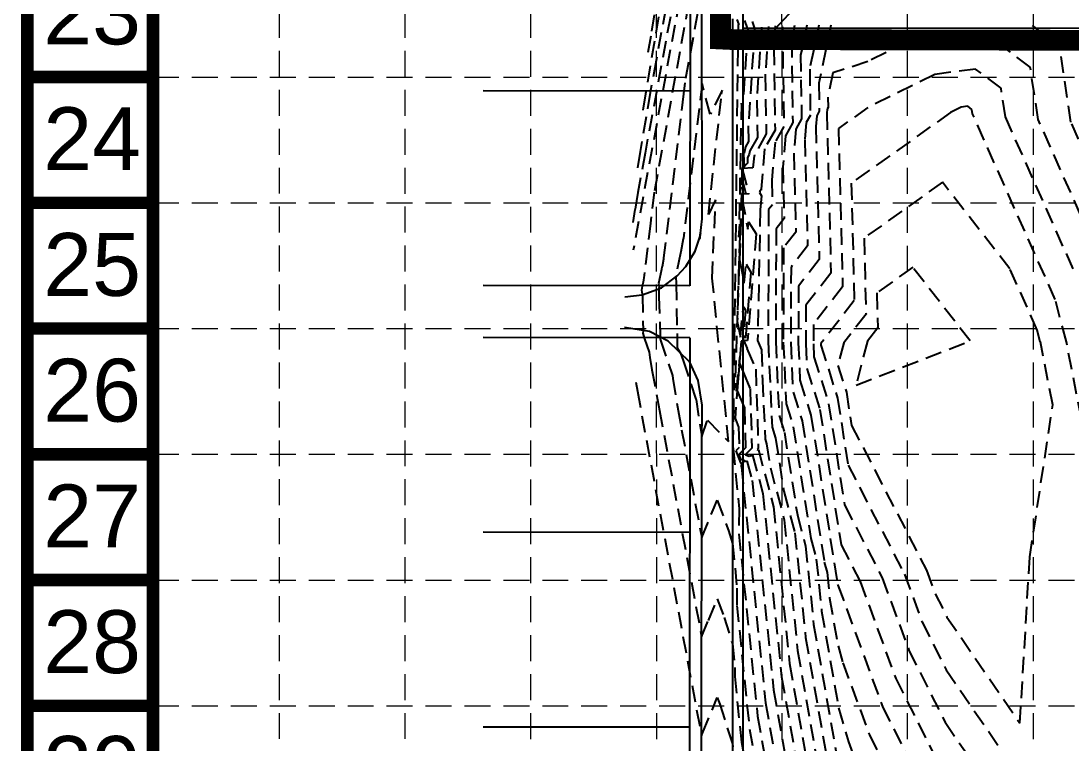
# Model space of a CAD drawing. Header units: feet. Extents: x 4586 to 6528, y 2127 to 5231.
# Drawn here: x 4585.7 to 4990.2, y 3809.9 to 4088.3 of the extents above; entities that cross this region are included whole.
import ezdxf
from ezdxf.enums import TextEntityAlignment as Align

# ---------------------------------------------------------------- set-up
doc = ezdxf.new("R2010")
doc.units = ezdxf.units.FT
doc.header["$LTSCALE"] = 80
doc.header["$MEASUREMENT"] = 0
for name, pattern in [('HIDDEN', [0.375, 0.25, -0.125]), ('PHANTOM2', [1.25, 0.625, -0.125, 0.125, -0.125, 0.125, -0.125]), ('TIGHT', [0.12, 0.08, -0.04])]:
    doc.linetypes.add(name, pattern=pattern)
for name, color, linetype in [('BASE', 7, 'CONTINUOUS'), ('CONT-MJR', 9, 'TIGHT'), ('CONT-MNR', 8, 'TIGHT'), ('GRID', 254, 'HIDDEN'), ('LIMITS OF DISTURBANCE', 1, 'HIDDEN'), ('LOTS', 8, 'CONTINUOUS'), ('PROPERTY', 7, 'PHANTOM2'), ('ROAD-LINE', 60, 'CONTINUOUS'), ('SHORES', 8, 'CONTINUOUS')]:
    doc.layers.add(name, color=color, linetype=linetype)
doc.styles.get("Standard").update_dxf_attribs({"font": 'ARIAL.TTF', "height": 6.4})

msp = doc.modelspace()

# ---------------------------------------------------------------- linework, layer by layer
at = {"layer": 'BASE', "const_width": 4.84}
for points in [[(6525.11, 2129.65), (6525.11, 5228.91), (4588.08, 5228.91), (4588.08, 2129.65)], [(6476.69, 2178.08), (6476.69, 5180.48), (4636.51, 5180.48), (4636.51, 2178.08)]]:
    msp.add_lwpolyline(points, close=True, dxfattribs=at)
for points in [[(4636.51, 4066.69), (4588.08, 4066.69)], [(4636.51, 4018.26), (4588.08, 4018.26)], [(4636.51, 3969.84), (4588.08, 3969.84)], [(4636.51, 3921.41), (4588.08, 3921.41)], [(4636.51, 3872.98), (4588.08, 3872.98)], [(4636.51, 3824.56), (4588.08, 3824.56)]]:
    msp.add_lwpolyline(points, dxfattribs=at)
at = {"layer": 'CONT-MJR', "color": 35, "extrusion": (0.983302, -0.181983, 0), "elevation": 4008.44}
for points in [[(4981.43, 505), (4884.03, 505)], [(4884.03, 505), (4871.6, 505)]]:
    msp.add_lwpolyline(points, dxfattribs=at)
at = {"layer": 'CONT-MJR', "color": 35, "extrusion": (0.999929, -0.011882, 0), "elevation": 4813}
msp.add_lwpolyline([(4144.35, 510), (3997.74, 510)], dxfattribs=at)
at = {"layer": 'CONT-MJR', "color": 35, "extrusion": (0.94818, 0.317734, 0), "elevation": 5908.72}
msp.add_lwpolyline([(2332.33, 510), (2330.52, 510)], dxfattribs=at)
at = {"layer": 'CONT-MJR', "color": 35, "extrusion": (-0.36718, -0.93015, 0), "elevation": -5586.59}
msp.add_lwpolyline([(3021.97, 510), (3021.69, 510)], dxfattribs=at)
at = {"layer": 'CONT-MJR', "color": 35, "extrusion": (0.955296, 0.29565, 0), "elevation": 5853.06}
msp.add_lwpolyline([(2466.98, 510), (2466.57, 510)], dxfattribs=at)
at = {"layer": 'CONT-MJR', "color": 35, "extrusion": (0.997895, -0.064858, 0), "elevation": 4600.93}
msp.add_lwpolyline([(4394.04, 515), (4385.3, 515)], dxfattribs=at)
at = {"layer": 'CONT-MJR', "color": 35, "extrusion": (0.979561, -0.201149, 0), "elevation": 3975.46}
msp.add_lwpolyline([(4988.3, 520), (4965.49, 520)], dxfattribs=at)
at = {"layer": 'CONT-MJR', "color": 35, "extrusion": (-0.602562, -0.798072, 0), "elevation": -6259.28}
msp.add_lwpolyline([(1521.28, 520), (1508.34, 520)], dxfattribs=at)
at = {"layer": 'CONT-MJR', "color": 35, "extrusion": (0.999883, 0.015297, 0)}
for points, elevation in [([(4002.6, 515), (3971.19, 515)], 4937.47), ([(3989.02, 520), (3978.16, 520)], 4954.6)]:
    msp.add_lwpolyline(points, dxfattribs=dict(at, elevation=elevation))
at = {"layer": 'CONT-MJR', "color": 35, "extrusion": (0.988625, 0.150402, 0), "elevation": 5542.42}
msp.add_lwpolyline([(3252.7, 520), (3282.44, 520)], dxfattribs=at)
at = {"layer": 'CONT-MJR', "color": 35, "extrusion": (0.992702, -0.120596, 0), "elevation": 4322.54}
msp.add_lwpolyline([(4619.13, 510), (4559.24, 510)], dxfattribs=at)
at = {"layer": 'CONT-MJR', "color": 35, "extrusion": (0.965396, 0.260789, 0), "elevation": 5740.16}
msp.add_lwpolyline([(2647, 510), (2659.18, 510)], dxfattribs=at)
at = {"layer": 'CONT-MJR', "color": 35}
for points, elevation in [([(4855.73, 4061.67), (4851.22, 4052.38)], 510), ([(4828.06, 4060.78), (4824.2, 4037.98)], 505), ([(4850.47, 4013.72), (4855.57, 4060.27)], 510), ([(4891.86, 4047.63), (4893.18, 3996.45)], 520), ([(4870.77, 4023.11), (4870.44, 4023.08)], 515), ([(4870.83, 4023.56), (4870.77, 4023.11)], 515), ([(4893.18, 3996.45), (4885.18, 3986.17)], 520), ([(4837.93, 3989.75), (4838, 3987.13)], 510), ([(4837.94, 3989.89), (4837.94, 3989.86)], 510), ([(4858.25, 3926.3), (4851.94, 3989.3)], 510), ([(4915.35, 3983.56), (4915.7, 3970.09)], 525), ([(4885.11, 3964.28), (4885.76, 3949.91)], 520), ([(4911.76, 3965.04), (4907.37, 3948.05)], 525), ([(4839.73, 3960.4), (4840.73, 3957.51)], 510), ([(4860.17, 3940.26), (4859.92, 3927.25)], 510), ([(4859.93, 3925.47), (4859.86, 3924.57)], 510), ([(4859.86, 3925.09), (4859.88, 3924.97)], 510), ([(4859.86, 3924.57), (4859.88, 3924.52)], 510), ([(4859.92, 3924.14), (4859.87, 3924.09)], 510), ([(4859.87, 3924.09), (4860.02, 3923.7)], 510), ([(4859.88, 3924.97), (4859.93, 3925.47)], 510), ([(4859.91, 3924.44), (4859.92, 3924.14)], 510), ([(4859.93, 3927.44), (4859.93, 3927.27)], 510), ([(4879.68, 3896.18), (4884.83, 3845.84)], 515), ([(4869.39, 3820.62), (4872.54, 3802.72)], 510)]:
    msp.add_lwpolyline(points, dxfattribs=dict(at, elevation=elevation))
at = {"layer": 'CONT-MJR', "color": 35, "extrusion": (0.993572, -0.113202, 0), "elevation": 4364.73}
msp.add_lwpolyline([(4583.83, 510), (4585.24, 510)], dxfattribs=at)
at = {"layer": 'CONT-MJR', "color": 35, "extrusion": (0.873816, -0.486257, 0)}
for points, elevation in [([(5921.34, 520), (5919.35, 520)], 2304.69), ([(5906.74, 515), (5898.46, 515)], 2293.33)]:
    msp.add_lwpolyline(points, dxfattribs=dict(at, elevation=elevation))
at = {"layer": 'CONT-MJR', "color": 35, "extrusion": (0.996553, -0.082959, 0)}
for points, elevation in [([(4443.64, 520), (4439.5, 520)], 4539.21), ([(4429.28, 515), (4413.77, 515)], 4520.25)]:
    msp.add_lwpolyline(points, dxfattribs=dict(at, elevation=elevation))
at = {"layer": 'CONT-MJR', "color": 35, "extrusion": (0.913346, 0.407185, 0), "elevation": 6206.55}
msp.add_lwpolyline([(1630.56, 520), (1666.48, 520)], dxfattribs=at)
at = {"layer": 'CONT-MJR', "color": 35, "extrusion": (0.986014, -0.166661, 0), "elevation": 4083.76}
msp.add_lwpolyline([(4785.51, 505), (4776.35, 505)], dxfattribs=at)
at = {"layer": 'CONT-MJR', "color": 35, "extrusion": (0.954355, -0.298674, 0), "elevation": 3446.54}
msp.add_lwpolyline([(5294.12, 515), (5293.18, 515)], dxfattribs=at)
at = {"layer": 'CONT-MJR', "color": 35, "extrusion": (0.850841, 0.525424, 0), "elevation": 6257.08}
msp.add_lwpolyline([(863.33, 515), (861.95, 515)], dxfattribs=at)
at = {"layer": 'CONT-MJR', "color": 35, "extrusion": (0.996712, -0.08103, 0), "elevation": 4529.04}
msp.add_lwpolyline([(4402.47, 515), (4397.02, 515)], dxfattribs=at)
at = {"layer": 'CONT-MJR', "color": 35, "extrusion": (0.901153, -0.433502, 0), "elevation": 2631.06}
msp.add_lwpolyline([(5726.04, 510), (5719.66, 510)], dxfattribs=at)
at = {"layer": 'CONT-MJR', "color": 35, "extrusion": (0.999074, -0.043023, 0), "elevation": 4675.81}
msp.add_lwpolyline([(4194.35, 510), (4224.55, 510)], dxfattribs=at)
at = {"layer": 'CONT-MJR', "color": 35, "extrusion": (0.999795, -0.020239, 0), "elevation": 4788.17}
msp.add_lwpolyline([(4113.33, 515), (4062.93, 515)], dxfattribs=at)
at = {"layer": 'CONT-MJR', "color": 35, "extrusion": (0.984824, -0.173556, 0), "elevation": 4072.32}
for points in [[(4784.06, 510), (4783.82, 510)], [(4783.82, 510), (4778.73, 510)]]:
    msp.add_lwpolyline(points, dxfattribs=at)
at = {"layer": 'CONT-MJR', "color": 35, "extrusion": (0.979415, -0.201857, 0), "elevation": 3932.95}
for points in [[(4893.56, 510), (4884.36, 510)], [(4894.07, 510), (4893.56, 510)]]:
    msp.add_lwpolyline(points, dxfattribs=at)
at = {"layer": 'CONT-MJR', "color": 35, "extrusion": (-0.580254, 0.814436, 0), "elevation": 392.21}
msp.add_lwpolyline([(-6331.73, 525), (-6314.71, 525)], dxfattribs=at)
at = {"layer": 'CONT-MJR', "color": 35, "extrusion": (0.78788, 0.615829, 0), "elevation": 6342.9}
msp.add_lwpolyline([(74.87, 525), (110.8, 525)], dxfattribs=at)
at = {"layer": 'CONT-MJR', "color": 35, "extrusion": (0.979515, 0.201369, 0), "elevation": 5542.27}
msp.add_lwpolyline([(2933.98, 510), (2933.95, 510)], dxfattribs=at)
at = {"layer": 'CONT-MJR', "color": 35, "extrusion": (0.990549, -0.137158, 0), "elevation": 4244.98}
msp.add_lwpolyline([(4615.71, 510), (4615.61, 510)], dxfattribs=at)
at = {"layer": 'CONT-MJR', "color": 35, "extrusion": (0.999798, 0.020087, 0), "elevation": 4917.11}
msp.add_lwpolyline([(3889.14, 510), (3864.4, 510)], dxfattribs=at)
at = {"layer": 'CONT-MJR', "color": 35, "extrusion": (0.999994, -0.003521, 0), "elevation": 4871.12}
msp.add_lwpolyline([(4003.35, 520), (3981.45, 520)], dxfattribs=at)
at = {"layer": 'CONT-MJR', "color": 35, "extrusion": (0.789153, -0.614197, 0), "elevation": 1440.82}
msp.add_lwpolyline([(6152.21, 525), (6145.81, 525)], dxfattribs=at)
at = {"layer": 'CONT-MJR', "color": 35, "extrusion": (0.92118, 0.389138, 0)}
for points, elevation in [([(1757.78, 515), (1753.9, 515)], 6028.62), ([(1724.02, 510), (1723.94, 510)], 6004)]:
    msp.add_lwpolyline(points, dxfattribs=dict(at, elevation=elevation))
at = {"layer": 'CONT-MJR', "color": 35, "extrusion": (0.362005, -0.932176, 0), "elevation": -1903.78}
msp.add_lwpolyline([(6003.75, 525), (6050.91, 525)], dxfattribs=at)
at = {"layer": 'CONT-MJR', "color": 35, "extrusion": (0.850556, 0.525884, 0), "elevation": 6199.17}
msp.add_lwpolyline([(825.75, 510), (823.4, 510)], dxfattribs=at)
at = {"layer": 'CONT-MJR', "color": 35, "extrusion": (0.999504, 0.031483, 0), "elevation": 4993.24}
msp.add_lwpolyline([(3806.3, 515), (3794.55, 515)], dxfattribs=at)
at = {"layer": 'CONT-MJR', "color": 35, "extrusion": (0.949413, 0.314029, 0), "elevation": 5838.63}
msp.add_lwpolyline([(2237.18, 510), (2227.77, 510)], dxfattribs=at)
at = {"layer": 'CONT-MJR', "color": 35, "extrusion": (0.947293, 0.320368, 0), "elevation": 5853.39}
msp.add_lwpolyline([(2188.69, 510), (2182.49, 510)], dxfattribs=at)
at = {"layer": 'CONT-MJR', "color": 35, "extrusion": (0.998966, 0.045461, 0), "elevation": 5045.83}
msp.add_lwpolyline([(3724.34, 515), (3701.73, 515)], dxfattribs=at)
at = {"layer": 'CONT-MJR', "color": 35, "extrusion": (0.954212, 0.299131, 0)}
for points, elevation in [([(2307.57, 520), (2293.47, 520)], 5843.59), ([(2290, 515), (2288.03, 515)], 5824.01)]:
    msp.add_lwpolyline(points, dxfattribs=dict(at, elevation=elevation))
at = {"layer": 'CONT-MJR', "color": 35, "extrusion": (0.987843, 0.155453, 0), "elevation": 5399.67}
for points in [[(3141.5, 510), (3141.26, 510)], [(3141.26, 510), (3126.86, 510)]]:
    msp.add_lwpolyline(points, dxfattribs=at)
at = {"layer": 'CONT-MJR', "color": 35, "extrusion": (0.987852, 0.155395, 0)}
for points, elevation in [([(3128.76, 520), (3062.76, 520)], 5442.28), ([(3120.5, 515), (3111.23, 515)], 5423.71)]:
    msp.add_lwpolyline(points, dxfattribs=dict(at, elevation=elevation))
at = {"layer": 'CONT-MJR', "color": 35, "extrusion": (0.945177, -0.326558, 0), "elevation": 3299.37}
msp.add_lwpolyline([(5296.03, 510), (5302.65, 510)], dxfattribs=at)
at = {"layer": 'CONT-MJR', "color": 35, "extrusion": (0.709975, 0.704227, 0), "elevation": 6214.24}
msp.add_lwpolyline([(-622.18, 510), (-633.74, 510)], dxfattribs=at)
at = {"layer": 'CONT-MJR', "color": 35, "extrusion": (0.999478, -0.0323, 0), "elevation": 4730.54}
msp.add_lwpolyline([(4082.19, 510), (4080.02, 510)], dxfattribs=at)
at = {"layer": 'CONT-MJR', "color": 35, "extrusion": (0.996951, -0.078029, 0), "elevation": 4538.66}
msp.add_lwpolyline([(4294.49, 510), (4294.68, 510)], dxfattribs=at)
at = {"layer": 'CONT-MJR', "color": 35, "extrusion": (0.995255, 0.097301, 0), "elevation": 5218.74}
msp.add_lwpolyline([(3432.19, 510), (3408.79, 510)], dxfattribs=at)
at = {"layer": 'CONT-MJR', "color": 35, "extrusion": (0.966626, 0.25619, 0), "elevation": 5714.99}
msp.add_lwpolyline([(2536.79, 515), (2516.02, 515)], dxfattribs=at)
at = {"layer": 'CONT-MJR', "color": 35, "extrusion": (0.999973, -0.007309, 0), "elevation": 4833.66}
msp.add_lwpolyline([(3935.84, 510), (3926.08, 510)], dxfattribs=at)
at = {"layer": 'CONT-MJR', "color": 35, "extrusion": (0.994804, 0.101813, 0), "elevation": 5233.08}
msp.add_lwpolyline([(3375.39, 510), (3305, 510)], dxfattribs=at)
at = {"layer": 'CONT-MJR', "color": 35, "extrusion": (0.888032, 0.459783, 0), "elevation": 6131.5}
msp.add_lwpolyline([(1184.76, 520), (1184.44, 520)], dxfattribs=at)
at = {"layer": 'CONT-MJR', "color": 35, "extrusion": (0.938651, 0.344869, 0), "elevation": 5934.73}
msp.add_lwpolyline([(1943.51, 520), (1893.71, 520)], dxfattribs=at)
at = {"layer": 'CONT-MJR', "color": 35, "extrusion": (0.984884, 0.173214, 0), "elevation": 5477.15}
msp.add_lwpolyline([(2941.58, 515), (2894.36, 515)], dxfattribs=at)
at = {"layer": 'CONT-MJR', "color": 35, "extrusion": (0.893328, 0.449405, 0), "elevation": 6111.62}
msp.add_lwpolyline([(1206.33, 520), (1173.12, 520)], dxfattribs=at)
at = {"layer": 'CONT-MNR', "color": 35, "extrusion": (0.983302, -0.181983, 0)}
for points, elevation in [([(4968.88, 506), (4848.17, 506)], 4010.76), ([(4956.32, 507), (4812.31, 507)], 4013.08), ([(4848.17, 506), (4832.76, 506)], 4010.76)]:
    msp.add_lwpolyline(points, dxfattribs=dict(at, elevation=elevation))
at = {"layer": 'CONT-MNR', "color": 35}
for points, elevation in [([(4837.63, 4137.99), (4828.24, 4082.46)], 503), ([(4848.01, 4100.78), (4841.4, 4064.46)], 509), ([(4867.28, 4088.09), (4868.06, 4085.76)], 512), ([(4868.06, 4085.76), (4868.29, 4085.73)], 512), ([(4873.58, 4086.16), (4872.39, 4067.75)], 514), ([(4892.96, 4086.66), (4889.49, 4069.77)], 519), ([(4927.52, 4080.38), (4911.91, 4072.65)], 521), ([(4885.98, 4075.19), (4886.36, 4050.6)], 518), ([(4889.49, 4069.77), (4889.76, 4052.05)], 519), ([(4937.71, 4067.73), (4911.93, 4054.97)], 522), ([(4840.88, 4060.17), (4833.21, 3997.03)], 509), ([(4869.11, 4057.84), (4869.33, 4043.37)], 513), ([(4863.2, 4056.62), (4862.21, 4005.07)], 511), ([(4863.43, 4054.76), (4863.2, 4056.62)], 511), ([(4882.95, 4049.15), (4880.15, 4044.11)], 517), ([(4889.76, 4052.05), (4888.18, 4049.21)], 519), ([(4997.89, 4004.67), (4977.52, 4050.35)], 521), ([(4879.55, 4047.71), (4876.13, 4041.56)], 516), ([(4900.61, 4046.91), (4902.19, 3985.9)], 522), ([(4880.15, 4044.11), (4879.15, 4032.17)], 517), ([(4864.19, 4037.38), (4863.99, 4036.96)], 512), ([(4863.99, 4036.96), (4864.27, 4032.42)], 512), ([(4868.2, 4036.62), (4868.05, 4036.32)], 514), ([(4868.21, 4036.68), (4868.2, 4036.62)], 514), ([(4863.35, 4031.44), (4863.23, 4024.54)], 512), ([(4864.27, 4032.42), (4863.35, 4031.44)], 512), ([(4863.54, 4031.33), (4863.53, 4031.29)], 514), ([(4863.63, 4031.42), (4863.54, 4031.33)], 514), ([(4867.54, 4031.78), (4863.63, 4031.42)], 514), ([(4863.38, 4027.92), (4864.94, 4021.73)], 513), ([(4905.52, 4025.79), (4906.69, 3980.63)], 523), ([(4863.19, 4021.82), (4861.6, 3972.56)], 512), ([(4864.94, 4021.73), (4863.3, 4021.76)], 513), ([(4863.4, 4021.69), (4863.35, 4020.03)], 514), ([(4865.68, 4008.09), (4865.97, 4010.97)], 514), ([(4847.17, 4005.21), (4847.14, 4005.13)], 511), ([(4847.34, 4005.92), (4847.43, 4006.71)], 511), ([(4884.17, 4006.99), (4879.43, 4000.9)], 518), ([(4910.44, 4004.68), (4911.19, 3975.36)], 524), ([(4821.83, 4001.64), (4821.52, 3999.97)], 507), ([(4888.67, 4001.72), (4882.31, 3993.54)], 519), ([(4833.12, 3996.54), (4832.6, 3993.55)], 509), ([(4833.21, 3997.03), (4833.12, 3996.54)], 509), ([(4832.39, 3992.55), (4831.3, 3987.25)], 509), ([(4862.47, 3996.29), (4864.23, 3987.31)], 513), ([(4864.23, 3987.31), (4864.96, 3994.61)], 513), ([(4824.99, 3986.17), (4824.66, 3984.58)], 508), ([(4824.82, 3983.8), (4825.03, 3982.8)], 508), ([(4825.04, 3982.38), (4825.31, 3969.11)], 508), ([(4831.42, 3982.01), (4831.91, 3966.6)], 509), ([(4906.69, 3980.63), (4893.81, 3964.08)], 523), ([(4988.37, 3964.75), (4984.07, 3981.06)], 523), ([(4864.78, 3976.91), (4863.82, 3965.08)], 512), ([(4861.6, 3972.56), (4862.78, 3966.53)], 512), ([(4911.19, 3975.36), (4902.63, 3964.36)], 524), ([(4825.28, 3968.86), (4825.18, 3968.09)], 508), ([(4890.93, 3971.45), (4890.91, 3963.91)], 522), ([(4825.91, 3965.93), (4827.65, 3960.78)], 508), ([(4832.07, 3965.31), (4836.66, 3951.74)], 509), ([(4863.15, 3964.97), (4862.46, 3956.45)], 513), ([(4873.5, 3965.02), (4875.01, 3931.81)], 516), ([(4882.21, 3964.46), (4883.07, 3945.39)], 519), ([(4902.63, 3964.36), (4900.38, 3955.66)], 524), ([(5003.45, 3888.1), (4988.37, 3964.75)], 523), ([(4865.34, 3962.19), (4868.73, 3954.18)], 514), ([(4890.91, 3963.91), (4891.13, 3958.96)], 522), ([(4827.97, 3958.75), (4828.74, 3953.88)], 508), ([(4900.38, 3955.66), (4903.63, 3945.29)], 524), ([(4823.12, 3945.67), (4847.8, 3813.01)], 507), ([(4866.52, 3946.75), (4867.25, 3923.77)], 513), ([(4880.39, 3940.86), (4883.15, 3932.04)], 518), ([(4974.3, 3881.94), (4983.14, 3940.42)], 524), ([(4838.78, 3938.26), (4840.17, 3930.81)], 509), ([(4877.7, 3936.34), (4879.74, 3929.83)], 517), ([(4860.73, 3935.19), (4861.24, 3933.94)], 511), ([(4861.24, 3933.94), (4862.12, 3931.87)], 511), ([(4862.12, 3931.87), (4862.36, 3924.01)], 511), ([(4886.57, 3934.24), (4895.12, 3879.87)], 519), ([(4905.63, 3932.56), (4934.52, 3876.76)], 524), ([(4840.17, 3930.81), (4847.89, 3889.33)], 509), ([(4862.36, 3924.01), (4861.04, 3922.69)], 511), ([(4867.52, 3921.08), (4871.43, 3906.31)], 513), ([(4869.28, 3923.24), (4869.51, 3923.15)], 514), ([(4863.22, 3917.99), (4863.04, 3916.78)], 511), ([(4863.04, 3916.78), (4863.09, 3916.8)], 511), ([(4865.31, 3918.94), (4867.31, 3911.37)], 512), ([(4904.28, 3917.24), (4925.99, 3875.31)], 523), ([(4852.71, 3900.91), (4853.9, 3903.78)], 509), ([(4871.43, 3906.31), (4878.66, 3835.75)], 513), ([(4902.93, 3901.91), (4917.45, 3873.87)], 522), ([(4884.74, 3898.06), (4887.92, 3886.05)], 517), ([(4883.8, 3891.11), (4887.92, 3850.88)], 516), ([(4889.93, 3888.96), (4892.05, 3880.98)], 518), ([(4859.79, 3887.08), (4861.48, 3869.87)], 509), ([(4887.92, 3886.05), (4891.01, 3855.92)], 517), ([(4901.58, 3886.58), (4908.92, 3872.42)], 521), ([(4908.92, 3872.42), (4922.63, 3835.11)], 521), ([(4861.48, 3869.87), (4861.43, 3863.23)], 509), ([(4897.18, 3866.01), (4900.42, 3847.6)], 519), ([(4894.09, 3860.97), (4900.64, 3823.77)], 518), ([(4932.77, 3856.84), (4942.03, 3838.45)], 523), ([(4900.42, 3847.6), (4902.28, 3841.14)], 519), ([(4881.74, 3840.79), (4888.92, 3800.01)], 514), ([(4860.63, 3835.81), (4863.22, 3810.53)], 508), ([(4942.03, 3838.45), (4968.49, 3800.03)], 523), ([(4848.21, 3814.02), (4853.9, 3827.73)], 507), ([(4853.9, 3827.73), (4854.83, 3825.2)], 507), ([(4854.83, 3825.2), (4859.73, 3809.86)], 507), ([(4872.48, 3825.66), (4876.63, 3802.04)], 511), ([(4900.64, 3823.77), (4904.39, 3810.72)], 518), ([(4866.3, 3815.58), (4868.45, 3803.39)], 509), ([(4847.8, 3813.01), (4848.21, 3814.02)], 507), ([(4863.22, 3810.53), (4864.35, 3804.07)], 508), ([(4904.39, 3810.72), (4907.4, 3802.5)], 518), ([(4912.48, 3813.37), (4921.23, 3795.96)], 519)]:
    msp.add_lwpolyline(points, dxfattribs=dict(at, elevation=elevation))
at = {"layer": 'CONT-MNR', "color": 35, "extrusion": (0.983834, -0.179085, 0), "elevation": 4031.18}
msp.add_lwpolyline([(4925.11, 508), (4822.29, 508)], dxfattribs=at)
at = {"layer": 'CONT-MNR', "color": 35, "extrusion": (0.986014, -0.166661, 0)}
for points, elevation in [([(4847.5, 504), (4807.78, 504)], 4082.05), ([(4830.04, 503), (4822.43, 503)], 4080.33), ([(4807.78, 504), (4799.39, 504)], 4082.05), ([(4769.77, 506), (4763.24, 506)], 4085.48), ([(4763.24, 506), (4758.07, 506)], 4085.48)]:
    msp.add_lwpolyline(points, dxfattribs=dict(at, elevation=elevation))
at = {"layer": 'CONT-MNR', "color": 35, "extrusion": (0.997895, -0.064858, 0)}
for points, elevation in [([(4392.48, 511), (4361.67, 511)], 4590.43), ([(4392.87, 512), (4354.99, 512)], 4593.05), ([(4393.26, 513), (4365.09, 513)], 4595.68)]:
    msp.add_lwpolyline(points, dxfattribs=dict(at, elevation=elevation))
at = {"layer": 'CONT-MNR', "color": 35, "extrusion": (0.94818, 0.317734, 0), "elevation": 5911.35}
msp.add_lwpolyline([(2331.04, 511), (2327.95, 511)], dxfattribs=at)
at = {"layer": 'CONT-MNR', "color": 35, "extrusion": (-0.144774, -0.989465, 0), "elevation": -4746.89}
msp.add_lwpolyline([(4222.62, 511), (4222.91, 511)], dxfattribs=at)
at = {"layer": 'CONT-MNR', "color": 35, "extrusion": (0.999883, 0.015297, 0)}
for points, elevation in [([(4010.92, 516), (3972.59, 516)], 4940.9), ([(4005.45, 517), (3973.98, 517)], 4944.32), ([(3992.74, 514), (3969.8, 514)], 4934.04), ([(3983.54, 521), (3979.56, 521)], 4958.03), ([(3973.02, 512), (3967.01, 512)], 4927.19)]:
    msp.add_lwpolyline(points, dxfattribs=dict(at, elevation=elevation))
at = {"layer": 'CONT-MNR', "color": 35, "extrusion": (0.979561, -0.201149, 0)}
for points, elevation in [([(4985.43, 517), (4979.31, 517)], 3961.87), ([(4986.39, 518), (4974.7, 518)], 3966.4), ([(4970.48, 521), (4960.89, 521)], 3979.98)]:
    msp.add_lwpolyline(points, dxfattribs=dict(at, elevation=elevation))
at = {"layer": 'CONT-MNR', "color": 35, "extrusion": (0.129847, -0.991534, 0)}
for points, elevation in [([(5444.76, 521), (5415.63, 521)], -3406.01), ([(5439.92, 522), (5424.09, 522)], -3392.15), ([(5435.08, 523), (5432.55, 523)], -3378.29)]:
    msp.add_lwpolyline(points, dxfattribs=dict(at, elevation=elevation))
at = {"layer": 'CONT-MNR', "color": 35, "extrusion": (0.602562, 0.798072, 0), "elevation": 6246}
msp.add_lwpolyline([(-1517.22, 521), (-1494.61, 521)], dxfattribs=at)
at = {"layer": 'CONT-MNR', "color": 35, "extrusion": (-0.306363, 0.951915, 0), "elevation": 2371.99}
msp.add_lwpolyline([(-5923.42, 521), (-5909.28, 521)], dxfattribs=at)
at = {"layer": 'CONT-MNR', "color": 35, "extrusion": (-0.602562, -0.798072, 0)}
for points, elevation in [([(1513.16, 522), (1500.88, 522)], -6232.72), ([(1509.1, 523), (1507.14, 523)], -6219.44)]:
    msp.add_lwpolyline(points, dxfattribs=dict(at, elevation=elevation))
at = {"layer": 'CONT-MNR', "color": 35, "extrusion": (0.988625, 0.150402, 0)}
for points, elevation in [([(3255.65, 521), (3276.07, 521)], 5530.08), ([(3258.6, 522), (3269.7, 522)], 5517.74), ([(3261.56, 523), (3263.33, 523)], 5505.4)]:
    msp.add_lwpolyline(points, dxfattribs=dict(at, elevation=elevation))
at = {"layer": 'CONT-MNR', "color": 35, "extrusion": (0.992702, -0.120596, 0)}
for points, elevation in [([(4618.65, 509), (4614.33, 509)], 4315.91), ([(4575.48, 508), (4563.43, 508)], 4309.28), ([(4563.43, 508), (4542.21, 508)], 4309.28)]:
    msp.add_lwpolyline(points, dxfattribs=dict(at, elevation=elevation))
at = {"layer": 'CONT-MNR', "color": 35, "extrusion": (0.020673, -0.999786, 0), "elevation": -3953.35}
msp.add_lwpolyline([(4946.43, 511), (4946.21, 511)], dxfattribs=at)
at = {"layer": 'CONT-MNR', "color": 35, "extrusion": (0.996553, -0.082959, 0)}
for points, elevation in [([(4446.51, 521), (4444.99, 521)], 4543), ([(4440.76, 519), (4434.01, 519)], 4535.42), ([(4437.89, 518), (4428.53, 518)], 4531.62), ([(4432.15, 516), (4417.55, 516)], 4524.04)]:
    msp.add_lwpolyline(points, dxfattribs=dict(at, elevation=elevation))
at = {"layer": 'CONT-MNR', "color": 35, "extrusion": (0.873816, -0.486257, 0)}
for points, elevation in [([(5924.26, 521), (5923.53, 521)], 2306.96), ([(5915.5, 518), (5910.99, 518)], 2300.14), ([(5897.99, 512), (5895.55, 512)], 2286.51), ([(5900.9, 513), (5895.03, 513)], 2288.78), ([(5903.82, 514), (5894.51, 514)], 2291.06)]:
    msp.add_lwpolyline(points, dxfattribs=dict(at, elevation=elevation))
at = {"layer": 'CONT-MNR', "color": 35, "extrusion": (-0.580254, 0.814436, 0)}
for points, elevation in [([(-6353.36, 522), (-6339.47, 522)], 452.35), ([(-6360, 524), (-6322.96, 524)], 412.25)]:
    msp.add_lwpolyline(points, dxfattribs=dict(at, elevation=elevation))
at = {"layer": 'CONT-MNR', "color": 35, "extrusion": (-0.443654, 0.896198, 0), "elevation": 1439.01}
msp.add_lwpolyline([(-6233.35, 523), (-6228.76, 523)], dxfattribs=at)
at = {"layer": 'CONT-MNR', "color": 35, "extrusion": (0.999667, 0.025813, 0)}
for points, elevation in [([(3925.06, 521), (3863.42, 521)], 4999.07), ([(3914.97, 519), (3874.19, 519)], 4990.34), ([(3909.93, 518), (3879.58, 518)], 4985.98), ([(3904.88, 517), (3884.96, 517)], 4981.61), ([(3899.84, 516), (3890.35, 516)], 4977.24)]:
    msp.add_lwpolyline(points, dxfattribs=dict(at, elevation=elevation))
at = {"layer": 'CONT-MNR', "color": 35, "extrusion": (0.580254, -0.814436, 0), "elevation": -432.3}
msp.add_lwpolyline([(6378.19, 523), (6331.21, 523)], dxfattribs=at)
at = {"layer": 'CONT-MNR', "color": 35, "extrusion": (0.913346, 0.407185, 0)}
for points, elevation in [([(1606.64, 523), (1684.84, 523)], 6173.21), ([(1614.61, 522), (1678.72, 522)], 6184.32), ([(1598.67, 524), (1624.5, 524)], 6162.1)]:
    msp.add_lwpolyline(points, dxfattribs=dict(at, elevation=elevation))
at = {"layer": 'CONT-MNR', "color": 35, "extrusion": (0.975078, -0.221861, 0)}
for points, elevation in [([(5018.41, 512), (5015.94, 512)], 3847.23), ([(5017.27, 513), (5016.01, 513)], 3849.27)]:
    msp.add_lwpolyline(points, dxfattribs=dict(at, elevation=elevation))
at = {"layer": 'CONT-MNR', "color": 35, "extrusion": (0.901443, -0.432898, 0), "elevation": 2638.99}
msp.add_lwpolyline([(5745.69, 513), (5744.06, 513)], dxfattribs=at)
at = {"layer": 'CONT-MNR', "color": 35, "extrusion": (0.730622, -0.682782, 0), "elevation": 800.79}
msp.add_lwpolyline([(6269.25, 513), (6266.09, 513)], dxfattribs=at)
at = {"layer": 'CONT-MNR', "color": 35, "extrusion": (0.9981, 0.061618, 0), "elevation": 5104.9}
msp.add_lwpolyline([(3728.06, 513), (3726.22, 513)], dxfattribs=at)
at = {"layer": 'CONT-MNR', "color": 35, "extrusion": (0.993686, -0.112194, 0), "elevation": 4384.47}
msp.add_lwpolyline([(4557.01, 514), (4552.43, 514)], dxfattribs=at)
at = {"layer": 'CONT-MNR', "color": 35, "extrusion": (0.999842, -0.017781, 0), "elevation": 4790.99}
msp.add_lwpolyline([(4117.22, 513), (4113.75, 513)], dxfattribs=at)
at = {"layer": 'CONT-MNR', "color": 35, "extrusion": (0.969756, 0.244078, 0)}
for points, elevation in [([(2722.28, 514), (2712.34, 514)], 5700.39), ([(2715.81, 512), (2712.99, 512)], 5698.45)]:
    msp.add_lwpolyline(points, dxfattribs=dict(at, elevation=elevation))
at = {"layer": 'CONT-MNR', "color": 35, "extrusion": (0.78788, 0.615829, 0), "elevation": 6372.03}
msp.add_lwpolyline([(87.27, 524), (129.57, 524)], dxfattribs=at)
at = {"layer": 'CONT-MNR', "color": 35, "extrusion": (0.999478, -0.0323, 0)}
for points, elevation in [([(4176.74, 513), (4151.27, 513)], 4730.86), ([(4160.42, 511), (4103.77, 511)], 4730.65)]:
    msp.add_lwpolyline(points, dxfattribs=dict(at, elevation=elevation))
at = {"layer": 'CONT-MNR', "color": 35, "extrusion": (-0.016215, -0.999869, 0)}
for points, elevation in [([(4798.07, 512), (4797.34, 512)], -4100.15), ([(4800.11, 514), (4797.55, 514)], -4100.02)]:
    msp.add_lwpolyline(points, dxfattribs=dict(at, elevation=elevation))
at = {"layer": 'CONT-MNR', "color": 35, "extrusion": (0.981369, 0.192131, 0)}
for points, elevation in [([(3010.73, 514), (2998.57, 514)], 5545.11), ([(2941.36, 511), (2938.23, 511)], 5528.86)]:
    msp.add_lwpolyline(points, dxfattribs=dict(at, elevation=elevation))
at = {"layer": 'CONT-MNR', "color": 35, "extrusion": (0.789153, -0.614197, 0)}
for points, elevation in [([(6164.75, 516), (6162.34, 516)], 1379.7), ([(6163.36, 517), (6158.3, 517)], 1386.49), ([(6157.79, 521), (6142.12, 521)], 1413.65), ([(6156.39, 522), (6138.07, 522)], 1420.44)]:
    msp.add_lwpolyline(points, dxfattribs=dict(at, elevation=elevation))
at = {"layer": 'CONT-MNR', "color": 35, "extrusion": (0.999994, -0.003521, 0)}
for points, elevation in [([(4032.76, 516), (3982.15, 516)], 4859.51), ([(4025.41, 517), (3981.98, 517)], 4862.41), ([(4018.05, 518), (3981.8, 518)], 4865.32), ([(4010.7, 519), (3981.63, 519)], 4868.22), ([(3996, 521), (3981.28, 521)], 4874.02), ([(3981.29, 523), (3980.93, 523)], 4879.82)]:
    msp.add_lwpolyline(points, dxfattribs=dict(at, elevation=elevation))
at = {"layer": 'CONT-MNR', "color": 35, "extrusion": (0.996951, -0.078029, 0), "elevation": 4534.87}
msp.add_lwpolyline([(4372.26, 511), (4377.21, 511)], dxfattribs=at)
at = {"layer": 'CONT-MNR', "color": 35, "extrusion": (0.99997, -0.007705, 0), "elevation": 4831.55}
msp.add_lwpolyline([(4047.36, 511), (4042.8, 511)], dxfattribs=at)
at = {"layer": 'CONT-MNR', "color": 35, "extrusion": (0.850841, 0.525424, 0)}
for points, elevation in [([(856, 514), (850.52, 514)], 6247.62), ([(842.61, 513), (839.08, 513)], 6238.17), ([(829.22, 512), (827.64, 512)], 6228.72)]:
    msp.add_lwpolyline(points, dxfattribs=dict(at, elevation=elevation))
at = {"layer": 'CONT-MNR', "color": 35, "extrusion": (0.959561, -0.281501, 0), "elevation": 3523.68}
msp.add_lwpolyline([(5207.64, 511), (5206.69, 511)], dxfattribs=at)
at = {"layer": 'CONT-MNR', "color": 35, "extrusion": (0.915991, -0.401198, 0), "elevation": 2833.21}
msp.add_lwpolyline([(5612.38, 511), (5613.12, 511)], dxfattribs=at)
at = {"layer": 'CONT-MNR', "color": 35, "extrusion": (0.979415, -0.201857, 0)}
for points, elevation in [([(4901.3, 511), (4901.2, 511)], 3938.91), ([(4901.31, 511), (4901.3, 511)], 3938.91), ([(4886.84, 509), (4885.82, 509)], 3926.99), ([(4879.61, 508), (4878.08, 508)], 3921.03)]:
    msp.add_lwpolyline(points, dxfattribs=dict(at, elevation=elevation))
at = {"layer": 'CONT-MNR', "color": 35, "extrusion": (0.996817, 0.079718, 0), "elevation": 5151.01}
msp.add_lwpolyline([(3605.73, 511), (3605.42, 511)], dxfattribs=at)
at = {"layer": 'CONT-MNR', "color": 35, "extrusion": (0.984824, -0.173556, 0)}
for points, elevation in [([(4787.2, 511), (4785.79, 511)], 4078.48), ([(4765.6, 508), (4764.61, 508)], 4059.99), ([(4766.34, 508), (4765.6, 508)], 4059.99)]:
    msp.add_lwpolyline(points, dxfattribs=dict(at, elevation=elevation))
at = {"layer": 'CONT-MNR', "color": 35, "extrusion": (0.994059, -0.108839, 0), "elevation": 4382.55}
msp.add_lwpolyline([(4508.35, 511), (4509.7, 511)], dxfattribs=at)
at = {"layer": 'CONT-MNR', "color": 35, "extrusion": (0.996712, -0.08103, 0)}
for points, elevation in [([(4387.65, 514), (4346.48, 514)], 4528.21), ([(4372.84, 513), (4346.32, 513)], 4527.37)]:
    msp.add_lwpolyline(points, dxfattribs=dict(at, elevation=elevation))
at = {"layer": 'CONT-MNR', "color": 35, "extrusion": (0.979515, 0.201369, 0)}
for points, elevation in [([(2931.43, 508), (2930.63, 508)], 5528.2), ([(2932.7, 509), (2932.29, 509)], 5535.24), ([(2932.29, 509), (2931.76, 509)], 5535.24)]:
    msp.add_lwpolyline(points, dxfattribs=dict(at, elevation=elevation))
at = {"layer": 'CONT-MNR', "color": 35, "extrusion": (0.990549, -0.137158, 0)}
for points, elevation in [([(4611.33, 509), (4610.14, 509)], 4239.07), ([(4606.95, 508), (4606.94, 508)], 4233.16)]:
    msp.add_lwpolyline(points, dxfattribs=dict(at, elevation=elevation))
at = {"layer": 'CONT-MNR', "color": 35, "extrusion": (0.999525, 0.030806, 0)}
for points, elevation in [([(3834.42, 509), (3831.29, 509)], 4951.8), ([(3832.25, 508), (3831.85, 508)], 4945.43)]:
    msp.add_lwpolyline(points, dxfattribs=dict(at, elevation=elevation))
at = {"layer": 'CONT-MNR', "color": 35, "extrusion": (0.99504, -0.099475, 0)}
for points, elevation in [([(4430.59, 512), (4442.36, 512)], 4444.09), ([(4409.76, 511), (4422.77, 511)], 4444.72)]:
    msp.add_lwpolyline(points, dxfattribs=dict(at, elevation=elevation))
at = {"layer": 'CONT-MNR', "color": 35, "extrusion": (0.991511, -0.130024, 0)}
for points, elevation in [([(4562.82, 508), (4562.57, 508)], 4268.27), ([(4561.19, 509), (4560.6, 509)], 4275.14)]:
    msp.add_lwpolyline(points, dxfattribs=dict(at, elevation=elevation))
at = {"layer": 'CONT-MNR', "color": 35, "extrusion": (0.967085, 0.254453, 0), "elevation": 5823.33}
msp.add_lwpolyline([(2567.5, 524), (2572.15, 524)], dxfattribs=at)
at = {"layer": 'CONT-MNR', "color": 35, "extrusion": (0.947293, 0.320368, 0)}
for points, elevation in [([(2213.11, 508), (2210.83, 508)], 5842.11), ([(2209.01, 509), (2208.27, 509)], 5847.75)]:
    msp.add_lwpolyline(points, dxfattribs=dict(at, elevation=elevation))
at = {"layer": 'CONT-MNR', "color": 35, "extrusion": (0.996749, -0.080566, 0)}
for points, elevation in [([(4343.9, 512), (4324.67, 512)], 4527.89), ([(4337.58, 511), (4314.01, 511)], 4527.88)]:
    msp.add_lwpolyline(points, dxfattribs=dict(at, elevation=elevation))
at = {"layer": 'CONT-MNR', "color": 35, "extrusion": (-0.134731, 0.990882, 0), "elevation": 3273.62}
msp.add_lwpolyline([(-5353.69, 512), (-5353.01, 512)], dxfattribs=at)
at = {"layer": 'CONT-MNR', "color": 35, "extrusion": (0.134731, -0.990882, 0)}
for points, elevation in [([(5354.55, 513), (5353.01, 513)], -3273.6), ([(5355.4, 514), (5354.02, 514)], -3273.58)]:
    msp.add_lwpolyline(points, dxfattribs=dict(at, elevation=elevation))
at = {"layer": 'CONT-MNR', "color": 35, "extrusion": (0.924567, 0.381018, 0)}
for points, elevation in [([(1812.66, 514), (1809.53, 514)], 6008.01), ([(1805.32, 513), (1801.34, 513)], 6003.15), ([(1795.82, 512), (1793.16, 512)], 5998.3)]:
    msp.add_lwpolyline(points, dxfattribs=dict(at, elevation=elevation))
at = {"layer": 'CONT-MNR', "color": 35, "extrusion": (0.998966, 0.045461, 0)}
for points, elevation in [([(3739.05, 517), (3710.52, 517)], 5051.61), ([(3738.73, 518), (3714.92, 518)], 5054.5), ([(3737.78, 521), (3728.12, 521)], 5063.16), ([(3737.15, 523), (3736.92, 523)], 5068.94)]:
    msp.add_lwpolyline(points, dxfattribs=dict(at, elevation=elevation))
at = {"layer": 'CONT-MNR', "color": 35, "extrusion": (0.981185, 0.19307, 0), "elevation": 5650.16}
msp.add_lwpolyline([(2904.19, 524), (2929, 524)], dxfattribs=at)
at = {"layer": 'CONT-MNR', "color": 35, "extrusion": (0.987843, 0.155453, 0)}
for points, elevation in [([(3162.16, 508), (3160.1, 508)], 5384.68), ([(3151.83, 509), (3150.68, 509)], 5392.17), ([(3150.68, 509), (3138.19, 509)], 5392.17)]:
    msp.add_lwpolyline(points, dxfattribs=dict(at, elevation=elevation))
at = {"layer": 'CONT-MNR', "color": 35, "extrusion": (0.954212, 0.299131, 0)}
for points, elevation in [([(2318.12, 523), (2296.73, 523)], 5855.34), ([(2314.6, 522), (2295.64, 522)], 5851.43), ([(2311.09, 521), (2294.55, 521)], 5847.51), ([(2304.06, 519), (2292.38, 519)], 5839.68), ([(2293.52, 516), (2289.12, 516)], 5827.92)]:
    msp.add_lwpolyline(points, dxfattribs=dict(at, elevation=elevation))
at = {"layer": 'CONT-MNR', "color": 35, "extrusion": (0.983136, 0.182874, 0)}
for points, elevation in [([(3004.15, 508), (2988.25, 508)], 5470.37), ([(3000.7, 507), (2997.11, 507)], 5463.35), ([(2988.25, 508), (2899.68, 508)], 5470.37)]:
    msp.add_lwpolyline(points, dxfattribs=dict(at, elevation=elevation))
at = {"layer": 'CONT-MNR', "color": 35, "extrusion": (0.92118, 0.389138, 0)}
for points, elevation in [([(1748.46, 513), (1741.91, 513)], 6018.77), ([(1740.31, 512), (1735.92, 512)], 6013.85)]:
    msp.add_lwpolyline(points, dxfattribs=dict(at, elevation=elevation))
at = {"layer": 'CONT-MNR', "color": 35, "extrusion": (0.999504, 0.031483, 0)}
for points, elevation in [([(3798.94, 514), (3768.39, 514)], 4990.8), ([(3784.21, 512), (3768.78, 512)], 4985.93)]:
    msp.add_lwpolyline(points, dxfattribs=dict(at, elevation=elevation))
at = {"layer": 'CONT-MNR', "color": 35, "extrusion": (0.987852, 0.155395, 0)}
for points, elevation in [([(3135.36, 524), (3122.48, 524)], 5457.14), ([(3132.06, 522), (3092.62, 522)], 5449.71), ([(3133.71, 523), (3107.55, 523)], 5453.43), ([(3130.41, 521), (3077.69, 521)], 5446), ([(3125.45, 518), (3081.85, 518)], 5434.85), ([(3123.8, 517), (3091.64, 517)], 5431.14), ([(3122.15, 516), (3101.44, 516)], 5427.43)]:
    msp.add_lwpolyline(points, dxfattribs=dict(at, elevation=elevation))
at = {"layer": 'CONT-MNR', "color": 35, "extrusion": (-0.705268, 0.708941, 0), "elevation": -649.18}
msp.add_lwpolyline([(-6216.25, 512), (-6212.59, 512)], dxfattribs=at)
at = {"layer": 'CONT-MNR', "color": 35, "extrusion": (0.705268, -0.708941, 0)}
for points, elevation in [([(6217.9, 513), (6214.31, 513)], 650.99), ([(6219.54, 514), (6218.97, 514)], 652.8)]:
    msp.add_lwpolyline(points, dxfattribs=dict(at, elevation=elevation))
at = {"layer": 'CONT-MNR', "color": 35, "extrusion": (0.933412, 0.358806, 0)}
for points, elevation in [([(1917.32, 511), (1912.44, 511)], 5944.84), ([(1915.61, 512), (1913.75, 512)], 5945.43)]:
    msp.add_lwpolyline(points, dxfattribs=dict(at, elevation=elevation))
at = {"layer": 'CONT-MNR', "color": 35, "extrusion": (-0.355055, -0.934846, 0), "elevation": -5392.99}
msp.add_lwpolyline([(3155.49, 513), (3157.03, 513)], dxfattribs=at)
at = {"layer": 'CONT-MNR', "color": 35, "extrusion": (0.269964, -0.96287, 0)}
for points, elevation in [([(5743.91, 513), (5745.34, 513)], -2461.43), ([(5747.82, 514), (5748.05, 514)], -2462.9), ([(5741.49, 512), (5742.63, 512)], -2459.97)]:
    msp.add_lwpolyline(points, dxfattribs=dict(at, elevation=elevation))
at = {"layer": 'CONT-MNR', "color": 35, "extrusion": (0.966626, 0.25619, 0)}
for points, elevation in [([(2544.71, 514), (2521.97, 514)], 5712.3), ([(2540.2, 511), (2539.83, 511)], 5704.24), ([(2526.67, 516), (2510.07, 516)], 5717.68), ([(2496.3, 519), (2492.21, 519)], 5725.74)]:
    msp.add_lwpolyline(points, dxfattribs=dict(at, elevation=elevation))
at = {"layer": 'CONT-MNR', "color": 35, "extrusion": (0.317979, 0.948098, 0), "elevation": 5261.04}
msp.add_lwpolyline([(-3364.52, 511), (-3364.97, 511)], dxfattribs=at)
at = {"layer": 'CONT-MNR', "color": 35, "extrusion": (-0.317979, -0.948098, 0), "elevation": -5262.43}
msp.add_lwpolyline([(3364.13, 512), (3365.62, 512)], dxfattribs=at)
at = {"layer": 'CONT-MNR', "color": 35, "extrusion": (0.994804, 0.101813, 0)}
for points, elevation in [([(3400.95, 511), (3309.7, 511)], 5236.66), ([(3395.49, 512), (3314.41, 512)], 5240.25), ([(3384.57, 514), (3323.81, 514)], 5247.42), ([(3362.74, 518), (3342.62, 518)], 5261.76), ([(3357.28, 519), (3347.32, 519)], 5265.34), ([(3348.2, 509), (3300.3, 509)], 5229.49)]:
    msp.add_lwpolyline(points, dxfattribs=dict(at, elevation=elevation))
at = {"layer": 'CONT-MNR', "color": 35, "extrusion": (0.989135, -0.147012, 0), "elevation": 4235.27}
msp.add_lwpolyline([(4591.63, 512), (4591.15, 512)], dxfattribs=at)
at = {"layer": 'CONT-MNR', "color": 35, "extrusion": (0.938804, 0.344451, 0)}
for points, elevation in [([(1992.96, 509), (1980.47, 509)], 5901.52), ([(1957.26, 508), (1949.67, 508)], 5888.43)]:
    msp.add_lwpolyline(points, dxfattribs=dict(at, elevation=elevation))
at = {"layer": 'CONT-MNR', "color": 35, "extrusion": (0.923154, -0.38443, 0)}
for points, elevation in [([(5454.13, 509), (5466.67, 509)], 2980.17), ([(5418.88, 508), (5425.7, 508)], 2994.8)]:
    msp.add_lwpolyline(points, dxfattribs=dict(at, elevation=elevation))
at = {"layer": 'CONT-MNR', "color": 35, "extrusion": (0.952637, 0.304109, 0)}
for points, elevation in [([(2230.29, 509), (2225.07, 509)], 5811.71), ([(2198.96, 508), (2188.3, 508)], 5799.94)]:
    msp.add_lwpolyline(points, dxfattribs=dict(at, elevation=elevation))
at = {"layer": 'CONT-MNR', "color": 35, "extrusion": (0.998212, -0.059774, 0), "elevation": 4733.37}
msp.add_lwpolyline([(4108.2, 524), (4172.33, 524)], dxfattribs=at)
at = {"layer": 'CONT-MNR', "color": 35, "extrusion": (0.938651, 0.344869, 0)}
for points, elevation in [([(1938.74, 523), (1919.07, 523)], 5960.26), ([(1937.15, 524), (1927.52, 524)], 5968.77), ([(1940.33, 522), (1910.61, 522)], 5951.75), ([(1914.84, 519), (1885.26, 519)], 5926.22)]:
    msp.add_lwpolyline(points, dxfattribs=dict(at, elevation=elevation))
at = {"layer": 'CONT-MNR', "color": 35, "extrusion": (0.893328, 0.449405, 0)}
for points, elevation in [([(1236.04, 524), (1225.96, 524)], 6149.29), ([(1221.18, 522), (1190.09, 522)], 6130.45), ([(1213.76, 521), (1172.16, 521)], 6121.04)]:
    msp.add_lwpolyline(points, dxfattribs=dict(at, elevation=elevation))
at = {"layer": 'CONT-MNR', "color": 35, "extrusion": (0.923683, -0.383157, 0), "elevation": 3002.28}
msp.add_lwpolyline([(5421.56, 508), (5430.54, 508)], dxfattribs=at)
at = {"layer": 'CONT-MNR', "color": 35, "extrusion": (0.984884, 0.173214, 0)}
for points, elevation in [([(2950.45, 517), (2893.6, 517)], 5484.98), ([(2946.01, 516), (2892.98, 516)], 5481.06), ([(2932.72, 513), (2897.11, 513)], 5469.32), ([(2928.28, 512), (2898.49, 512)], 5465.4)]:
    msp.add_lwpolyline(points, dxfattribs=dict(at, elevation=elevation))
at = {"layer": 'CONT-MNR', "color": 35, "extrusion": (0.823571, 0.567213, 0)}
for points, elevation in [([(374.54, 524), (325.02, 524)], 6259.11), ([(341.58, 522), (315.94, 522)], 6235.55)]:
    msp.add_lwpolyline(points, dxfattribs=dict(at, elevation=elevation))
at = {"layer": 'CONT-MNR', "color": 35, "extrusion": (0.995255, 0.097301, 0)}
for points, elevation in [([(3357.34, 508), (3348.17, 508)], 5211.16), ([(3318.92, 507), (3317.86, 507)], 5207.38)]:
    msp.add_lwpolyline(points, dxfattribs=dict(at, elevation=elevation))
at = {"layer": 'CONT-MNR', "color": 35, "extrusion": (0.999973, -0.007309, 0), "elevation": 4832.46}
msp.add_lwpolyline([(3874.76, 508), (3871.24, 508)], dxfattribs=at)
at = {"layer": 'GRID', "color": 252, "linetype": 'HIDDEN', "lineweight": 0, "ltscale": 0.5}
for p, q in [((4685.37, 2371.79), (4685.11, 5178.66)), ((4734, 2371.78), (4733.4, 5178.64)), ((4782.29, 2371.77), (4781.84, 5178.51)), ((4830.97, 2371.77), (4830.2, 5178.44)), ((4878.95, 2371.76), (4878.75, 5178.81)), ((4927.08, 2371.75), (4927.23, 5178.72)), ((4975.87, 2371.74), (4975.61, 5178.55)), ((4636.51, 4066.69), (6476.69, 4066.69)), ((4636.51, 4018.26), (6476.69, 4018.26)), ((4636.51, 3969.84), (6476.69, 3969.84)), ((4636.51, 3921.41), (6476.69, 3921.41)), ((4636.51, 3872.98), (6476.69, 3872.98)), ((4636.51, 3824.56), (6476.69, 3824.56))]:
    msp.add_line(p, q, dxfattribs=at)
at = {"layer": 'LIMITS OF DISTURBANCE', "ltscale": 2, "const_width": 8}
msp.add_lwpolyline([(4862.17, 2991.48), (4859.02, 3764.55), (5060.14, 3763.36), (5059.71, 4080.71), (4859.58, 4081.13), (4855.15, 4081.34), (4855.08, 4364.06), (4855.09, 4610.73)], dxfattribs=at)
at = {"layer": 'LOTS', "color": 7}
msp.add_line((5007.76, 4227.77), (4876.38, 4085.45), dxfattribs=at)
at = {"layer": 'PROPERTY', "linetype": 'Continuous'}
for p, q in [((4863.92, 4085.44), (4863.92, 4608.55)), ((5063.62, 4085.53), (4863.92, 4085.44))]:
    msp.add_line(p, q, dxfattribs=at)
at = {"layer": 'ROAD-LINE', "color": 7}
msp.add_line((4859.81, 3747.87), (4859.93, 4089.08), dxfattribs=at)
for points in [[(4848, 4088.02, 509.56), (4848.04, 4139.29, 507.31), (4848.06, 4222.15, 500.82), (4848.16, 4301.75, 493.14), (4848.3, 4375.52, 485.84), (4848.35, 4452.82, 478.09)], [(4818.29, 3982.02, 507.04), (4824.97, 3982.76, 507.99), (4832.39, 3985.55, 509.17), (4838.4, 3990.11, 510.07), (4841.72, 3993.69, 510.54), (4845.34, 3999.58, 510.96), (4847.26, 4005.37, 511.01), (4848.12, 4012.03, 510.96), (4848, 4088.02, 509.56)], [(4847.9, 3749.24, 505.69), (4847.79, 3805.76, 506.81), (4847.93, 3924.05, 509.91), (4848.02, 3940.35, 510.26), (4846.55, 3949.86, 510.53), (4843.34, 3956.85, 510.4), (4835.03, 3965.02, 509.48), (4827.75, 3968.72, 508.36), (4818.19, 3970.27, 506.95)]]:
    msp.add_polyline3d(points, dxfattribs=at)
at = {"layer": 'SHORES'}
for p, q in [((4843.92, 4608.08), (4843.37, 3986.3)), ((4863.8, 3758.69), (4863.92, 4085.44)), ((4843.44, 4061.3), (4763.75, 4061.37)), ((4843.37, 3986.3), (4763.75, 3986.37)), ((4843.35, 3966.3), (4763.75, 3966.37)), ((4843.35, 3966.3), (4843.19, 3777.65)), ((4843.29, 3891.3), (4763.75, 3891.37)), ((4843.22, 3816.3), (4763.75, 3816.37))]:
    msp.add_line(p, q, dxfattribs=at)

# ---------------------------------------------------------------- texts
at = {"layer": 'BASE'}
for s, p in [('23', (4613.07, 4091.38)), ('24', (4613.07, 4042.95)), ('25', (4613.07, 3994.52)), ('26', (4613.07, 3946.1)), ('27', (4613.07, 3897.67)), ('28', (4613.07, 3849.25)), ('29', (4613.07, 3800.82))]:
    msp.add_text(s, height=24.213, dxfattribs=at).set_placement(p, align=Align.MIDDLE_CENTER)

doc.saveas('drawing.dxf')
